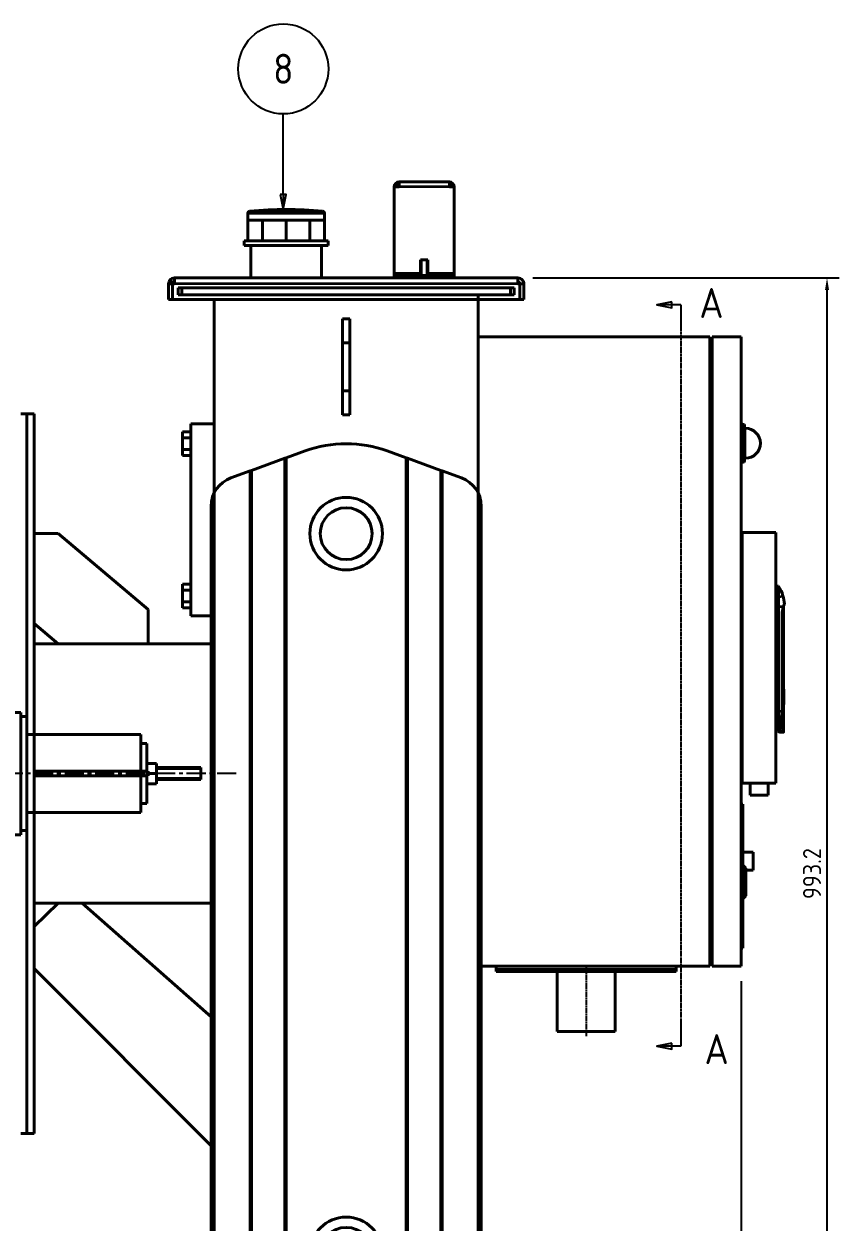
# Model space of a CAD drawing. Header units: millimetres. Extents: x 9486 to 14955, y -8999 to 1872.
# Drawn here: x 11456 to 12135, y -8356 to -7357 of the extents above; entities that cross this region are included whole.
import ezdxf

# ---------------------------------------------------------------- set-up
doc = ezdxf.new("R2010")
doc.units = ezdxf.units.MM
for name, pattern in [('CENTER', [50.8, 31.75, -6.35, 6.35, -6.35]), ('CHAIN', [0.3543, 0.2362, -0.0295, 0.0591, -0.0295]), ('DASHED', [0.2067, 0.1654, -0.0413]), ('DOUBLE_DASH_CHAIN', [1.2403, 0.6614, -0.0827, 0.1654, -0.0827, 0.1654, -0.0827])]:
    doc.linetypes.add(name, pattern=pattern)
for name, color, linetype, lineweight in [('가려진 것(ISO)', 2, 'DASHED', 18), ('가시적인 것(ISO)', 3, 'Continuous', 40), ('가시적인 좁은 것(ISO)', 3, 'Continuous', 35), ('기호(ISO)', 5, 'Continuous', 25), ('단면선(ISO)', 7, 'CHAIN', 25), ('중심선(ISO)', 1, 'Continuous', 25)]:
    doc.layers.add(name, color=color, linetype=linetype, lineweight=lineweight)
doc.styles.add('부품번호텍스트_PSTEK_POSCO', font='isocp.shx')
doc.styles.add('치수 텍스트_PSTEK_POSCO', font='isocp.shx')
doc.dimstyles.new('치수_PSTEK_POSCO', dxfattribs={"dimscale": 5, "dimtxt": 3, "dimasz": 2, "dimexe": 2, "dimexo": 2.5, "dimgap": 1, "dimtad": 1, "dimrnd": 1e-08, "dimdsep": 46, "dimtxsty": '치수 텍스트_PSTEK_POSCO', "dimcen": 0.09, "dimdle": 10, "dimclrd": 7, "dimclre": 7, "dimclrt": 2, "dimadec": 1, "dimazin": 2, "dimtfac": 1, "dimtmove": 0, "dimatfit": 3, "dimfxl": 0, "dimtolj": 1, "dimlwd": -1, "dimlwe": -1, "dimarcsym": 0})

# ---------------------------------------------------------------- blocks, each defined once
blk = doc.blocks.new('A$C76AD2E71')
at = {"layer": '가시적인 것(ISO)'}
for p, q in [((-78.81, 52.73), (-51.19, 62.79)), ((-51.19, 62.79), (-50, 63.22)), ((-51.19, 62.79), (-51.19, -662.79)), ((-34.2, 68.97), (-50, 63.22)), ((-50, 63.22), (-50, -663.22)), ((50, 63.22), (34.2, 68.97)), ((50, 63.22), (51.19, 62.79)), ((50, -663.22), (50, 63.22)), ((51.19, 62.79), (78.81, 52.73)), ((51.19, -662.79), (51.19, 62.79)), ((-80, 52.3), (-96.05, 46.46)), ((-80, 52.3), (-78.81, 52.73)), ((-80, -652.3), (-80, 52.3)), ((-78.81, -652.73), (-78.81, 52.73)), ((78.81, 52.73), (78.81, -652.73)), ((78.81, 52.73), (80, 52.3)), ((80, 52.3), (80, -652.3)), ((96.05, 46.46), (80, 52.3)), ((-112.5, 22.97), (-112.5, -622.97)), ((112.5, -622.97), (112.5, 22.97)), ((-96.05, -646.46), (-80, -652.3)), ((80, -652.3), (96.05, -646.46)), ((-78.81, -652.73), (-80, -652.3)), ((-51.19, -662.79), (-78.81, -652.73)), ((78.81, -652.73), (51.19, -662.79)), ((80, -652.3), (78.81, -652.73)), ((-50, -663.22), (-51.19, -662.79)), ((-50, -663.22), (-34.2, -668.97)), ((34.2, -668.97), (50, -663.22)), ((51.19, -662.79), (50, -663.22))]:
    blk.add_line(p, q, dxfattribs=at)
for centre, radius in [((0, 0), 30.25), ((0, 0), 21.59), ((0, -600), 30.25), ((0, -600), 21.59)]:
    blk.add_circle(centre, radius, dxfattribs=at)
for centre, radius, start, end in [((0, -25), 100, 70, 110), ((-87.5, 22.97), 25, 110, 180), ((87.5, 22.97), 25, 0, 70), ((-87.5, -622.97), 25, 180, 250), ((87.5, -622.97), 25, 290, 0), ((0, -575), 100, 250, 290)]:
    blk.add_arc(centre, radius, start, end, dxfattribs=at)
blk = doc.blocks.new('A$C43175C32')
blk.add_line((220.51, -454.5), (219, -454.5))
at = {"layer": '가시적인 것(ISO)'}
for p, q in [((0, 0), (193, 0)), ((0, 0), (0, -524.5)), ((193, 0), (193, -524.5)), ((195, 0), (219, 0)), ((195, -524.5), (195, 0)), ((219, -524.5), (219, 0)), ((193, -30), (195, -30)), ((221.69, -73.11), (218.98, -72.44)), ((221.69, -104.27), (221.69, -73.11)), ((221.98, -73.49), (221.69, -73.11)), ((221.98, -103.89), (221.98, -73.49)), ((221.98, -76.19), (222.58, -76.19)), ((221.69, -104.27), (218.98, -104.94)), ((221.98, -103.89), (221.69, -104.27)), ((221.98, -101.19), (222.58, -101.19)), ((220, -163), (248, -163)), ((220, -163), (220, -372)), ((248, -163), (248, -372)), ((219, -190), (220, -190)), ((250.27, -207.85), (248, -207.85)), ((250.27, -224.64), (250.27, -311.99)), ((254.47, -224.43), (254.47, -293.96)), ((253.22, -312), (253.22, -232)), ((254.71, -306.15), (254.71, -293.85)), ((254.47, -306.04), (254.47, -328.58)), ((249.77, -326.7), (248, -326.7)), ((250.27, -323.13), (250.27, -328.6)), ((251.27, -329.6), (254.15, -329.6)), ((219, -345), (220, -345)), ((220, -372), (248, -372)), ((226.5, -372), (226.5, -382)), ((241.5, -372), (241.5, -382)), ((219, -389.5), (220.5, -389.5)), ((220.5, -509.5), (220.5, -389.5)), ((226.5, -382), (241.5, -382)), ((219, -429.5), (229, -429.5)), ((229, -444.5), (229, -429.5)), ((219, -440.5), (220.5, -440.5)), ((219, -444.5), (229, -444.5)), ((220.5, -468.5), (220.5, -440.5)), ((223, -443), (220.5, -440.5)), ((223, -443), (223, -466)), ((220.5, -449.5), (220.51, -449.5)), ((220.5, -454.5), (220.51, -454.5)), ((220.51, -468.49), (220.51, -449.5)), ((220.51, -449.5), (220.51, -454.5)), ((219, -468.5), (220.5, -468.5)), ((223, -466), (220.5, -468.5)), ((193, -494.5), (195, -494.5)), ((220.5, -509.5), (219, -509.5)), ((0, -524.5), (193, -524.5)), ((15, -527.5), (15, -524.5)), ((15, -527.5), (165, -527.5)), ((15, -527.5), (15, -529.1)), ((15, -529.1), (18, -529.1)), ((18, -529.1), (18, -527.5)), ((162, -527.5), (18, -527.5)), ((18, -529.1), (162, -529.1)), ((162, -527.5), (162, -529.1)), ((162, -529.1), (165, -529.1)), ((165, -527.5), (165, -524.5)), ((165, -529.1), (165, -527.5)), ((219, -524.5), (195, -524.5))]:
    blk.add_line(p, q, dxfattribs=at)
for centre, radius, start, end in [((222.58, -88.69), 12.5, 270, 90), ((219.24, -226.52), 36.22, 17.17158, 31.03976), ((225.35, -224.64), 29.82, 4.33736, 17.17158), ((254.21, -293.85), 0.5, 0, 58.84147), ((254.21, -306.15), 0.5, 301.15847, 0), ((230.31, -311.88), 22.92, 330.43033, 359.7085), ((251.27, -328.6), 1, 180, 270)]:
    blk.add_arc(centre, radius, start, end, dxfattribs=at)
for points, knots in [([(250.27, -216.94), (250.27, -215.85), (250.27, -214.81), (250.27, -212.87), (250.27, -211.97), (250.27, -210.77), (250.27, -210.4), (250.27, -209.54), (250.27, -209.09), (250.27, -208.53), (250.27, -208.37), (250.27, -208.08), (250.27, -207.95), (250.27, -207.85)], [-1.437388, -1.437388, -1.437388, -1.437388, -1.077998, -1.077998, -0.718291, -0.718291, -0.538642, -0.538642, -0.269198, -0.269198, -0.134518, -0.134518, -0.000001, -0.000001, -0.000001, -0.000001]), ([(250.27, -224.64), (250.27, -223.31), (250.27, -221.99), (250.27, -220.05), (250.27, -219.41), (250.27, -218.15), (250.27, -217.54), (250.27, -216.94)], [-0.7941828, -0.7941828, -0.7941828, -0.7941828, -0.3970605, -0.3970605, -0.1985164, -0.1985164, -0.000001, -0.000001, -0.000001, -0.000001]), ([(254.37, -224.72), (254.14, -225.47), (253.9, -226.37), (253.51, -228.3), (253.35, -229.35), (253.24, -230.94), (253.22, -231.47), (253.22, -232)], [0, 0, 0, 0, 0.3390208, 0.3390208, 0.6669325, 0.6669325, 0.8249051, 0.8249051, 0.8249051, 0.8249051]), ([(255.07, -222.49), (254.98, -222.8), (254.83, -223.27), (254.56, -224.13), (254.47, -224.41), (254.37, -224.72)], [0, 0, 0, 0, 0.3156979, 0.3156979, 0.4551179, 0.4551179, 0.4551179, 0.4551179]), ([(254.47, -306.04), (254.39, -305.7), (254.29, -305.26), (254.08, -304.18), (253.96, -303.42), (253.78, -301.76), (253.74, -300.85), (253.74, -300), (253.74, -299.15), (253.78, -298.24), (253.96, -296.58), (254.08, -295.82), (254.29, -294.74), (254.39, -294.3), (254.47, -293.96)], [-0.721518, -0.721518, -0.721518, -0.721518, -0.511214, -0.511214, -0.255607, -0.255607, 0, 0, 0, 0.255607, 0.255607, 0.511214, 0.511214, 0.721518, 0.721518, 0.721518, 0.721518]), ([(250.27, -323.08), (250.27, -322.38), (250.27, -321.6), (250.27, -319.91), (250.27, -319.01), (250.27, -317.1), (250.27, -316.11), (250.27, -314.58), (250.27, -314.07), (250.27, -313.03), (250.27, -312.51), (250.27, -311.99)], [-1.252209, -1.252209, -1.252209, -1.252209, -0.938968, -0.938968, -0.625761, -0.625761, -0.312629, -0.312629, -0.156249, -0.156249, -0.000001, -0.000001, -0.000001, -0.000001]), ([(249.77, -323.45), (249.82, -323.44), (249.87, -323.43), (249.96, -323.41), (249.98, -323.4), (250.05, -323.37), (250.08, -323.34), (250.16, -323.29), (250.2, -323.25), (250.26, -323.16), (250.27, -323.12), (250.27, -323.08)], [-0.0707812, -0.0707812, -0.0707812, -0.0707812, -0.05546196, -0.05546196, -0.04764298, -0.04764298, -0.03547689, -0.03547689, -0.01721739, -0.01721739, -0.00000104, -0.00000104, -0.00000104, -0.00000104]), ([(249.77, -326.7), (249.83, -326.7), (249.9, -326.69), (249.96, -326.67), (250.02, -326.64), (250.08, -326.6), (250.12, -326.56), (250.17, -326.51), (250.21, -326.45), (250.23, -326.39), (250.26, -326.33), (250.27, -326.27), (250.27, -326.2)], [0, 0, 0, 0, 0.25, 0.25, 0.25, 0.5, 0.5, 0.5, 0.75, 0.75, 0.75, 1, 1, 1, 1]), ([(250.27, -323.13), (250.27, -323.18), (250.27, -323.23), (250.27, -323.28), (250.27, -323.41), (250.27, -323.53), (250.27, -323.65), (250.27, -323.71), (250.27, -323.77), (250.27, -323.82), (250.27, -323.95), (250.27, -324.09), (250.27, -324.22), (250.27, -324.27), (250.27, -324.31), (250.27, -324.36), (250.27, -324.5), (250.27, -324.63), (250.27, -324.77), (250.27, -324.8), (250.27, -324.84), (250.27, -324.88), (250.27, -325.01), (250.27, -325.14), (250.27, -325.26), (250.27, -325.29), (250.27, -325.31), (250.27, -325.34), (250.27, -325.46), (250.27, -325.57), (250.27, -325.67), (250.27, -325.69), (250.27, -325.7), (250.27, -325.72), (250.27, -325.81), (250.27, -325.9), (250.27, -325.97), (250.27, -325.98), (250.27, -325.98), (250.27, -325.99), (250.27, -326.07), (250.27, -326.14), (250.27, -326.19), (250.27, -326.2), (250.27, -326.2), (250.27, -326.2)], [0.0890032, 0.0890032, 0.0890032, 0.0890032, 0.125, 0.125, 0.125, 0.2112975, 0.2112975, 0.2112975, 0.25, 0.25, 0.25, 0.3417092, 0.3417092, 0.3417092, 0.375, 0.375, 0.375, 0.4721807, 0.4721807, 0.4721807, 0.5, 0.5, 0.5, 0.6026523, 0.6026523, 0.6026523, 0.625, 0.625, 0.625, 0.7329148, 0.7329148, 0.7329148, 0.75, 0.75, 0.75, 0.8630816, 0.8630816, 0.8630816, 0.875, 0.875, 0.875, 0.9931297, 0.9931297, 0.9931297, 1, 1, 1, 1]), ([(254.47, -329.48), (254.45, -329.49), (254.44, -329.5), (254.39, -329.54), (254.34, -329.56), (254.25, -329.59), (254.2, -329.6), (254.15, -329.6)], [0, 0, 0, 0, 0.00483602, 0.00483602, 0.01948513, 0.01948513, 0.03461618, 0.03461618, 0.03461618, 0.03461618]), ([(254.47, -329.48), (254.47, -329.48), (254.47, -329.48), (254.47, -329.48), (254.47, -329.47), (254.47, -329.45), (254.47, -329.43), (254.47, -329.41), (254.47, -329.38), (254.47, -329.35), (254.47, -329.32), (254.47, -329.28), (254.47, -329.25), (254.47, -329.2), (254.47, -329.16), (254.47, -329.12), (254.47, -329.07), (254.47, -329.03), (254.47, -328.99), (254.47, -328.94), (254.47, -328.9), (254.47, -328.86), (254.47, -328.82), (254.47, -328.78), (254.47, -328.75), (254.47, -328.71), (254.47, -328.67), (254.47, -328.63), (254.47, -328.6), (254.47, -328.58)], [0.5017583, 0.5017583, 0.5017583, 0.5017583, 0.5185185, 0.537037, 0.5555556, 0.5740741, 0.5925926, 0.6111111, 0.6296296, 0.6481481, 0.6666667, 0.6851852, 0.7037037, 0.7222222, 0.7407407, 0.7592593, 0.7777778, 0.7962963, 0.8148148, 0.8333333, 0.8518519, 0.8703704, 0.8888889, 0.9074074, 0.9259259, 0.9444444, 0.962963, 0.9814815, 1, 1, 1, 1])]:
    blk.add_open_spline(points, degree=3, knots=knots, dxfattribs=at)
for points in [[(255.08, -222.38), (255.09, -222.41), (255.08, -222.45), (255.07, -222.49)], [(254.15, -329.6), (254.15, -329.6), (254.15, -329.6), (254.15, -329.6)]]:
    blk.add_open_spline(points, degree=3, dxfattribs=at)
at = {"layer": '가시적인 좁은 것(ISO)'}
for p, q in [((222.58, -101.19), (222.58, -76.19)), ((250.27, -216.94), (248, -216.94)), ((250.27, -216.94), (253.84, -215.83)), ((250.27, -224.64), (248, -224.64)), ((250.27, -224.64), (254.38, -224.64)), ((253.2, -312), (253.2, -232)), ((253.22, -232), (253.2, -232)), ((254.21, -304.84), (254.21, -295.16)), ((250.27, -311.99), (248, -311.99)), ((252.56, -317.33), (252.56, -320.35)), ((253.03, -314.83), (253.03, -320.35)), ((253.22, -312), (253.2, -312)), ((251.27, -321.14), (251.27, -329.6)), ((252.56, -320.35), (251.6, -320.35)), ((252.56, -320.35), (253.03, -320.35))]:
    blk.add_line(p, q, dxfattribs=at)
blk.add_arc((230.31, -311.88), 22.89, 330.70722, 359.70818, dxfattribs=at)
for centre, major_axis, ratio, start_param, end_param in [((254.09, -224.64), (0.287, -0.089), 0.71712, 6.283185, 6.690124), ((230.26, -311.93), (-25.09, 0.07), 0.000199, 2.493928, 2.724174)]:
    blk.add_ellipse(centre, major_axis=major_axis, ratio=ratio, start_param=start_param, end_param=end_param, dxfattribs=at)
for points, knots in [([(253.2, -232), (253.2, -231.71), (253.2, -231.43), (253.21, -231.15), (253.22, -230.87), (253.24, -230.6), (253.26, -230.32), (253.28, -230.05), (253.3, -229.78), (253.33, -229.52), (253.36, -229.26), (253.39, -229.02), (253.43, -228.77), (253.46, -228.52), (253.5, -228.27), (253.55, -228.01), (253.59, -227.75), (253.65, -227.48), (253.7, -227.21), (253.76, -226.93), (253.82, -226.65), (253.89, -226.37), (253.96, -226.08), (254.04, -225.79), (254.12, -225.5), (254.2, -225.21), (254.29, -224.92), (254.38, -224.64)], [0, 0, 0, 0, 0.111111, 0.111111, 0.111111, 0.222222, 0.222222, 0.222222, 0.333333, 0.333333, 0.333333, 0.444444, 0.444444, 0.444444, 0.555556, 0.555556, 0.555556, 0.666667, 0.666667, 0.666667, 0.777778, 0.777778, 0.777778, 0.888889, 0.888889, 0.888889, 1, 1, 1, 1]), ([(254.38, -224.64), (254.48, -224.29), (254.58, -223.98), (254.67, -223.7), (254.68, -223.65), (254.7, -223.6), (254.71, -223.56), (254.78, -223.33), (254.84, -223.13), (254.9, -222.95), (254.93, -222.88), (254.95, -222.81), (254.97, -222.74), (255.01, -222.61), (255.05, -222.49), (255.08, -222.38)], [0, 0, 0, 0, 0.3333333, 0.3333333, 0.3333333, 0.3890388, 0.3890388, 0.3890388, 0.6666667, 0.6666667, 0.6666667, 0.7764006, 0.7764006, 0.7764006, 0.999997, 0.999997, 0.999997, 0.999997]), ([(249.77, -323.45), (249.77, -323.73), (249.77, -324.37), (249.77, -325.28), (249.77, -326.14), (249.77, -326.54), (249.77, -326.7)], [0, 0, 0, 0, 0.176055, 0.416339, 0.683433, 1, 1, 1, 1]), ([(252.56, -320.35), (252.56, -320.9), (252.58, -321.46), (252.62, -322.01), (252.62, -322.02), (252.62, -322.03), (252.62, -322.04), (252.65, -322.58), (252.7, -323.12), (252.77, -323.64), (252.77, -323.66), (252.77, -323.68), (252.78, -323.69), (252.84, -324.21), (252.92, -324.71), (253.01, -325.19), (253.01, -325.21), (253.01, -325.23), (253.02, -325.25), (253.1, -325.72), (253.2, -326.15), (253.29, -326.56), (253.29, -326.58), (253.3, -326.61), (253.31, -326.63), (253.4, -327.02), (253.49, -327.38), (253.58, -327.7), (253.58, -327.73), (253.59, -327.75), (253.6, -327.78), (253.68, -328.09), (253.76, -328.36), (253.83, -328.6), (253.84, -328.62), (253.84, -328.64), (253.85, -328.67), (253.92, -328.89), (253.98, -329.08), (254.02, -329.22), (254.03, -329.24), (254.03, -329.25), (254.04, -329.27), (254.08, -329.4), (254.11, -329.5), (254.13, -329.55), (254.13, -329.56), (254.13, -329.56), (254.14, -329.57), (254.14, -329.59), (254.15, -329.6), (254.15, -329.6)], [0, 0, 0, 0, 0.0588235, 0.0588235, 0.0588235, 0.0597082, 0.0597082, 0.0597082, 0.1176471, 0.1176471, 0.1176471, 0.1194131, 0.1194131, 0.1194131, 0.1764706, 0.1764706, 0.1764706, 0.1791178, 0.1791178, 0.1791178, 0.2352941, 0.2352941, 0.2352941, 0.2388317, 0.2388317, 0.2388317, 0.2941176, 0.2941176, 0.2941176, 0.2985477, 0.2985477, 0.2985477, 0.3529412, 0.3529412, 0.3529412, 0.3582503, 0.3582503, 0.3582503, 0.4117647, 0.4117647, 0.4117647, 0.4179581, 0.4179581, 0.4179581, 0.4705882, 0.4705882, 0.4705882, 0.4776709, 0.4776709, 0.4776709, 0.5035839, 0.5035839, 0.5035839, 0.5035839]), ([(253.03, -320.35), (253.03, -320.85), (253.05, -321.35), (253.08, -321.85), (253.11, -322.35), (253.16, -322.85), (253.22, -323.33), (253.29, -323.81), (253.36, -324.29), (253.45, -324.73), (253.53, -325.18), (253.62, -325.61), (253.72, -326), (253.81, -326.39), (253.91, -326.75), (254, -327.08), (254.09, -327.4), (254.18, -327.69), (254.26, -327.95), (254.34, -328.2), (254.41, -328.41), (254.47, -328.58)], [0, 0, 0, 0, 0.142857, 0.142857, 0.142857, 0.285714, 0.285714, 0.285714, 0.428571, 0.428571, 0.428571, 0.571429, 0.571429, 0.571429, 0.714286, 0.714286, 0.714286, 0.857143, 0.857143, 0.857143, 1, 1, 1, 1])]:
    blk.add_open_spline(points, degree=3, knots=knots, dxfattribs=at)
blk = doc.blocks.new('A$C1FEC4422')
at = {"layer": '가시적인 것(ISO)'}
for p, q in [((-182.46, 75), (-175.46, 75)), ((-175.46, 70), (-182.46, 70)), ((-175.46, 75), (-175.46, 70)), ((-190.46, 46.14), (-190.46, 67)), ((-185.46, 67), (-185.46, 46.14)), ((-185.46, 30), (-181, 51)), ((-181, 51), (-181, -51)), ((-161, 51), (-181, 51)), ((-161, 51), (-161, -51)), ((-351, 22.82), (-331.43, 49.76)), ((-331.43, 49.76), (-331.43, -49.76)), ((-326, 48), (-326, -48)), ((-295.79, 30), (-281.43, 49.76)), ((-281.43, 49.76), (-281.43, -49.76)), ((-276, 48), (-276, -48)), ((-245.79, 30), (-231.43, 49.76)), ((-231.43, 49.76), (-231.43, -49.76)), ((-226, 48), (-226, -48)), ((-185.46, 49.49), (-190.46, 49.49)), ((-190.46, 46.14), (-190.46, -46.14)), ((-185.46, 46.14), (-185.46, -46.14)), ((-182.46, 43.14), (-175.46, 43.14)), ((-182.46, 43.14), (-182.46, 38.14)), ((-175.46, 43.14), (-175.46, 38.14)), ((-156, 47.5), (-161, 47.5)), ((-156, -47.5), (-156, 47.5)), ((-295.79, 30), (-326, 30)), ((-295.79, 30), (-295.79, -30)), ((-245.79, 30), (-276, 30)), ((-245.79, 30), (-245.79, -30)), ((-185.46, 30), (-226, 30)), ((-185.46, 37.49), (-190.46, 37.49)), ((-190.46, 36), (-185.46, 36)), ((-175.46, 38.14), (-182.46, 38.14)), ((-182.46, 38.14), (-182.46, -38.14)), ((-175.46, 38.14), (-175.46, -38.14)), ((-61, 32.5), (-156, 32.5)), ((-61, 32.5), (-61, -32.5)), ((-396, 22.5), (-481, 22.5)), ((-481, 22.5), (-481, -22.5)), ((-371, 15), (-396, 22.5)), ((-371, 22.5), (-366, 27.5)), ((-371, 22.5), (-371, -22.5)), ((-366, 27.5), (-366, -27.5)), ((-356, 27.5), (-366, 27.5)), ((-356, 27.5), (-356, -27.5)), ((-351, 22.82), (-356, 22.82)), ((-351, 22.82), (-351, -22.82)), ((-56, 25), (-61, 25)), ((-56, 25), (-56, -25)), ((-150, 2), (-130, 2)), ((-150, 0), (-150, 2)), ((-150, -2), (-150, 0)), ((-130, 2), (-55, 2)), ((-130, 2), (-130, -2)), ((-56, 8.5), (-48, 8.5)), ((-55, 2), (-55, -2)), ((-55, 0), (-48, 0)), ((-48, 8.5), (-48, 0)), ((-11, 5), (-48, 5)), ((-11, 4.1), (-48, 4.1)), ((-48, 0), (-48, -8.5)), ((-11, 5), (-11, -5)), ((-130, -2), (-150, -2)), ((-55, -2), (-130, -2)), ((-56, -8.5), (-48, -8.5)), ((-48, -4.1), (-11, -4.1)), ((-11, -5), (-48, -5)), ((-396, -22.5), (-371, -15)), ((-481, -22.5), (-396, -22.5)), ((-371, -22.5), (-366, -27.5)), ((-356, -27.5), (-366, -27.5)), ((-351, -22.82), (-356, -22.82)), ((-351, -22.82), (-331.43, -49.76)), ((-56, -25), (-61, -25)), ((-295.79, -30), (-326, -30)), ((-295.79, -30), (-281.43, -49.76)), ((-245.79, -30), (-276, -30)), ((-245.79, -30), (-231.43, -49.76)), ((-185.46, -30), (-226, -30)), ((-190.46, -36), (-185.46, -36)), ((-185.46, -37.49), (-190.46, -37.49)), ((-185.46, -30), (-181, -51)), ((-182.46, -38.14), (-175.46, -38.14)), ((-182.46, -38.14), (-182.46, -43.14)), ((-175.46, -38.14), (-175.46, -43.14)), ((-61, -32.5), (-156, -32.5)), ((-190.46, -67), (-190.46, -46.14)), ((-185.46, -49.49), (-190.46, -49.49)), ((-185.46, -46.14), (-185.46, -67)), ((-175.46, -43.14), (-182.46, -43.14)), ((-156, -47.5), (-161, -47.5)), ((-161, -51), (-181, -51)), ((-182.46, -70), (-175.46, -70)), ((-175.46, -75), (-182.46, -75)), ((-175.46, -70), (-175.46, -75))]:
    blk.add_line(p, q, dxfattribs=at)
for centre in [(-461, 0), (-416, 0)]:
    blk.add_circle(centre, 7, dxfattribs=at)
for centre, radius, start, end in [((-182.46, 67), 8, 90, 180), ((-182.46, 67), 3, 90, 180), ((-329, 48), 3, 0, 144), ((-279, 48), 3, 0, 144), ((-229, 48), 3, 0, 144), ((-182.46, 46.14), 8, 180, 270), ((-182.46, 46.14), 3, 180, 270), ((-182.46, -46.14), 8, 90, 180), ((-329, -48), 3, 216, 0), ((-279, -48), 3, 216, 0), ((-229, -48), 3, 216, 0), ((-182.46, -46.14), 3, 90, 180), ((-182.46, -67), 8, 180, 270), ((-182.46, -67), 3, 180, 270)]:
    blk.add_arc(centre, radius, start, end, dxfattribs=at)
blk = doc.blocks.new('A$C3CC857F4')
at = {"layer": '가시적인 것(ISO)'}
for p, q in [((44, 76), (44, 80)), ((44, 80), (86, 80)), ((86, 80), (86, 76)), ((44, 76), (40, 76)), ((40, 4), (40, 76)), ((90, 76), (86, 76)), ((90, 76), (90, 4)), ((-82, 48), (-82, 53.66)), ((-18, 48), (-18, 53.66)), ((-82, 48), (-75.89, 48)), ((-82, 31), (-82, 48)), ((-75.89, 48), (-69.78, 48)), ((-69.78, 48), (-59.89, 48)), ((-69.78, 31), (-69.78, 48)), ((-59.89, 48), (-50, 48)), ((-50, 48), (-40.11, 48)), ((-50, 31), (-50, 48)), ((-40.11, 48), (-30.22, 48)), ((-30.22, 48), (-24.11, 48)), ((-30.22, 31), (-30.22, 48)), ((-24.11, 48), (-18, 48)), ((-18, 31), (-18, 48)), ((-15, 31), (-85, 31)), ((-85, 27), (-85, 31)), ((-15, 27), (-15, 31)), ((-85, 27), (-15, 27)), ((-79.5, 0), (-79.5, 27)), ((-20.5, 0), (-20.5, 27)), ((68, 15), (62, 15)), ((62, 2), (62, 15)), ((68, 2), (68, 15)), ((-143, 0), (143, 0)), ((40, 2), (40, 4)), ((43, 2), (40, 2)), ((40, 2), (40, 0)), ((43, 0), (43, 2)), ((43, 2), (87, 2)), ((90, 2), (87, 2)), ((87, 2), (87, 0)), ((90, 2), (90, 4)), ((90, 0), (90, 2)), ((-144.8, -5), (-148, -5)), ((-148, -5), (-148, -18)), ((-144.8, -18), (-144.8, -5)), ((-143, -5), (-144.73, -5)), ((-144.73, -5), (-144.73, -18)), ((144.73, -5), (143, -5)), ((144.73, -5), (144.73, -18)), ((144.8, -18), (144.8, -5)), ((144.8, -5), (148, -5)), ((148, -5), (148, -18)), ((-148, -18), (-144.8, -18)), ((144.73, -18), (-144.73, -18)), ((148, -18), (144.8, -18))]:
    blk.add_line(p, q, dxfattribs=at)
for centre, radius, start, end in [((44, 76), 4, 90, 180), ((86, 76), 4, 0, 90), ((44, 76), 2, 90, 180), ((86, 76), 2, 0, 90), ((-80, 53.66), 2, 95.13004, 180), ((-50, -280.51), 337.51, 84.86996, 95.13004), ((-20, 53.66), 2, 0, 84.86996)]:
    blk.add_arc(centre, radius, start, end, dxfattribs=at)
for points, knots in [([(-143, 0), (-144.51, 0), (-145.99, -0.72), (-146.93, -1.9), (-147.24, -2.3), (-147.49, -2.73), (-147.66, -3.2)], [0, 0, 0, 0, 0.5750446, 0.5750446, 0.5750446, 0.7655534, 0.7655534, 0.7655534, 0.7655534]), ([(-143, 0), (-143, -0.29), (-143, -0.72), (-143, -1.9), (-143, -2.3), (-143, -2.73), (-143, -3.2)], [0, 0, 0, 0, 0.5750446, 0.5750446, 0.5750446, 0.7655534, 0.7655534, 0.7655534, 0.7655534]), ([(143, 0), (143, -0.29), (143, -0.72), (143, -1.9), (143, -2.3), (143, -2.73), (143, -3.2)], [0, 0, 0, 0, 0.5750446, 0.5750446, 0.5750446, 0.7655534, 0.7655534, 0.7655534, 0.7655534]), ([(143, 0), (144.51, 0), (145.99, -0.72), (146.93, -1.9), (147.62, -2.78), (148, -3.89), (148, -5)], [0, 0, 0, 0, 0.575045, 0.575045, 0.575045, 1, 1, 1, 1]), ([(-144.8, -5), (-144.8, -4.3), (-144.35, -3.62), (-143.71, -3.35), (-143.49, -3.25), (-143.24, -3.2), (-143, -3.2)], [-1, -1, -1, -1, -0.257621, -0.257621, -0.257621, 0, 0, 0, 0]), ([(144.8, -5), (144.8, -4.3), (144.35, -3.62), (143.71, -3.35), (143.49, -3.25), (143.24, -3.2), (143, -3.2)], [-1, -1, -1, -1, -0.257621, -0.257621, -0.257621, 0, 0, 0, 0])]:
    blk.add_open_spline(points, degree=3, knots=knots, dxfattribs=at)
for points in [[(-147.66, -3.2), (-147.89, -3.77), (-148, -4.39), (-148, -5)], [(-143, -3.2), (-143, -3.77), (-143, -4.39), (-143, -5)], [(143, -3.2), (143, -3.77), (143, -4.39), (143, -5)]]:
    blk.add_open_spline(points, degree=3, dxfattribs=at)
at = {"layer": '가시적인 좁은 것(ISO)'}
for p, q in [((86, 76), (44, 76)), ((-18, 53.66), (-82, 53.66)), ((-80.18, 55.65), (-19.82, 55.65)), ((62.6, 15), (62.6, 2)), ((62.6, 15), (62.6, 2)), ((67.4, 2), (67.4, 15)), ((67.4, 2), (67.4, 15)), ((40, 4), (62, 4)), ((68, 4), (90, 4)), ((-143, -3.2), (-147.66, -3.2)), ((143, -5), (-143, -5))]:
    blk.add_line(p, q, dxfattribs=at)
blk = doc.blocks.new('*D49')
at = {"color": 7}
for p, q in [((11153.82, -8034.46), (11153.82, -8758.07)), ((11724.82, -8394.89), (11724.82, -8758.07)), ((11163.82, -8748.07), (11714.82, -8748.07))]:
    blk.add_line(p, q, dxfattribs=at)
for points in [[(11163.82, -8746.41), (11163.82, -8749.74), (11153.82, -8748.07)], [(11714.82, -8746.41), (11714.82, -8749.74), (11724.82, -8748.07)]]:
    blk.add_solid(points, dxfattribs=at)
at = {"layer": 'Defpoints', "color": 0}
for p in [(11153.82, -8021.96), (11724.82, -8382.39), (11724.82, -8748.07)]:
    blk.add_point(p, dxfattribs=at)
at = {"color": 2, "insert": (11439.32, -8735.57), "char_height": 15, "attachment_point": 5, "style": '치수 텍스트_PSTEK_POSCO'}
blk.add_mtext('\\A1;571', dxfattribs=at)
blk = doc.blocks.new('2dTransSection2')
at = {"layer": '단면선(ISO)', "linetype": 'Continuous'}
for p, q in [((401.03, 298.21), (398.53, 297.71)), ((401.03, 297.71), (398.53, 297.71)), ((398.53, 297.71), (401.03, 297.21)), ((401.03, 297.21), (401.03, 298.21)), ((402.53, 297.71), (401.03, 297.71)), ((402.53, 297.71), (402.53, 293.91)), ((402.53, 177.9), (402.53, 174.1)), ((401.03, 174.6), (398.53, 174.1)), ((401.03, 174.1), (398.53, 174.1)), ((398.53, 174.1), (401.03, 173.6)), ((401.03, 173.6), (401.03, 174.6)), ((402.53, 174.1), (401.03, 174.1))]:
    blk.add_line(p, q, dxfattribs=at)
at = {"layer": '단면선(ISO)', "linetype": 'DOUBLE_DASH_CHAIN'}
blk.add_line((402.53, 297.71), (402.53, 174.1), dxfattribs=at)
at = {"layer": '단면선(ISO)', "linetype": 'Continuous', "flags": 128}
for points in [[(401.03, 298.21), (398.53, 297.71), (401.03, 297.21), (401.03, 298.21)], [(401.03, 174.6), (398.53, 174.1), (401.03, 173.6), (401.03, 174.6)]]:
    blk.add_lwpolyline(points, dxfattribs=at)
at = {"layer": '단면선(ISO)'}
for points in [[(401.03, 298.21), (398.53, 297.71), (401.03, 297.21), (401.03, 298.21)], [(401.03, 174.6), (398.53, 174.1), (401.03, 173.6), (401.03, 174.6)]]:
    blk.add_solid(points, dxfattribs=at)
at = {"layer": '단면선(ISO)', "char_height": 5, "attachment_point": 7, "style": '부품번호텍스트_PSTEK_POSCO'}
for insert in [(405.59, 295.49), (406.46, 171.08)]:
    blk.add_mtext('A', dxfattribs=dict(at, insert=insert))
blk = doc.blocks.new('*D56')
at = {"color": 7}
for p, q in [((12053.82, -8155.39), (12053.82, -8815.69)), ((10819.82, -8239.89), (10819.82, -8815.69)), ((10829.82, -8805.69), (12043.82, -8805.69))]:
    blk.add_line(p, q, dxfattribs=at)
for points in [[(10829.82, -8804.02), (10829.82, -8807.36), (10819.82, -8805.69)], [(12043.82, -8804.02), (12043.82, -8807.36), (12053.82, -8805.69)]]:
    blk.add_solid(points, dxfattribs=at)
at = {"layer": 'Defpoints', "color": 0}
for p in [(12053.82, -8142.89), (10819.82, -8227.39), (12053.82, -8805.69)]:
    blk.add_point(p, dxfattribs=at)
at = {"color": 2, "insert": (11436.82, -8793.19), "char_height": 15, "attachment_point": 5, "style": '치수 텍스트_PSTEK_POSCO'}
blk.add_mtext('\\A1;1234', dxfattribs=at)
blk = doc.blocks.new('*D57')
at = {"color": 7}
for p, q in [((11880.32, -7569.19), (12135.47, -7569.19)), ((12125.47, -8552.39), (12125.47, -7579.19)), ((12033.32, -8562.39), (12135.47, -8562.39))]:
    blk.add_line(p, q, dxfattribs=at)
for points in [[(12123.8, -7579.19), (12127.14, -7579.19), (12125.47, -7569.19)], [(12123.8, -8552.39), (12127.14, -8552.39), (12125.47, -8562.39)]]:
    blk.add_solid(points, dxfattribs=at)
at = {"layer": 'Defpoints', "color": 0}
for p in [(11867.82, -7569.19), (12125.47, -7569.19), (12020.82, -8562.39)]:
    blk.add_point(p, dxfattribs=at)
at = {"color": 2, "insert": (12112.96, -8065.79), "char_height": 15, "attachment_point": 5, "rotation": 90, "style": '치수 텍스트_PSTEK_POSCO'}
blk.add_mtext('\\A1;993.2', dxfattribs=at)

msp = doc.modelspace()

# ---------------------------------------------------------------- linework, layer by layer
at = {"color": 1, "linetype": 'CENTER', "ltscale": 0.5}
msp.add_line((11633.138, -7982.389), (10874.687, -7982.389), dxfattribs=at)
at = {"layer": '가시적인 것(ISO)'}
for p, q in [((11584.818, -7577.389), (11864.818, -7577.389)), ((11584.818, -7577.389), (11584.818, -7583.389)), ((11587.818, -7583.389), (11587.818, -7577.389)), ((11861.818, -7577.389), (11587.818, -7577.389)), ((11861.818, -7577.389), (11861.818, -7583.389)), ((11864.818, -7583.389), (11864.818, -7577.389)), ((11584.818, -7583.389), (11587.818, -7583.389)), ((11587.818, -7583.389), (11861.818, -7583.389)), ((11614.818, -7587.189), (11614.818, -8467.889)), ((11834.818, -8467.889), (11834.818, -7583.389)), ((11861.818, -7583.389), (11864.818, -7583.389)), ((11721.818, -7603.389), (11727.818, -7603.389)), ((11721.818, -7683.389), (11721.818, -7603.389)), ((11727.818, -7683.389), (11727.818, -7603.389)), ((11721.818, -7623.389), (11727.818, -7623.389)), ((11721.818, -7663.389), (11727.818, -7663.389)), ((11453.818, -7682.389), (11458.818, -7682.389)), ((11458.818, -7682.389), (11458.818, -8282.389)), ((11464.818, -7682.389), (11458.818, -7682.389)), ((11458.818, -8282.389), (11458.818, -7682.389)), ((11464.818, -7682.389), (11464.818, -7682.399)), ((11464.818, -7980.389), (11464.818, -7682.399)), ((11721.818, -7683.389), (11727.818, -7683.389)), ((11595.318, -7697.574), (11588.318, -7697.574)), ((11588.318, -7702.481), (11588.318, -7697.574)), ((11595.318, -7697.889), (11595.318, -7690.889)), ((11614.818, -7690.889), (11595.318, -7690.889)), ((11595.318, -7843.889), (11595.318, -7697.889)), ((11595.318, -7702.481), (11588.318, -7702.481)), ((11588.318, -7712.296), (11588.318, -7702.481)), ((11595.318, -7712.296), (11588.318, -7712.296)), ((11588.318, -7717.204), (11588.318, -7712.296)), ((11595.318, -7717.204), (11588.318, -7717.204)), ((11484.818, -7782.389), (11464.818, -7782.389)), ((11559.818, -7845.576), (11484.818, -7782.389)), ((11595.318, -7824.574), (11588.318, -7824.574)), ((11588.318, -7829.481), (11588.318, -7824.574)), ((11595.318, -7829.481), (11588.318, -7829.481)), ((11588.318, -7839.296), (11588.318, -7829.481)), ((11595.318, -7839.296), (11588.318, -7839.296)), ((11588.318, -7844.204), (11588.318, -7839.296)), ((11559.818, -7874.239), (11559.818, -7845.576)), ((11595.318, -7844.204), (11588.318, -7844.204)), ((11595.318, -7850.889), (11595.318, -7843.889)), ((11464.818, -7857.389), (11484.818, -7874.239)), ((11595.318, -7850.889), (11614.818, -7850.889)), ((11484.818, -7874.239), (11464.818, -7874.239)), ((11484.818, -7874.239), (11559.818, -7874.239)), ((11614.818, -7874.239), (11559.818, -7874.239)), ((11464.818, -8282.389), (11464.818, -7984.389)), ((11484.818, -8090.539), (11464.818, -8109.942)), ((11484.818, -8090.539), (11464.818, -8090.539)), ((11504.818, -8090.539), (11484.818, -8090.539)), ((11614.818, -8187.461), (11504.818, -8090.539)), ((11614.818, -8090.539), (11504.818, -8090.539)), ((11614.818, -8295.291), (11464.818, -8144.942)), ((11900.568, -8147.489), (11900.568, -8197.489)), ((11949.068, -8147.489), (11949.068, -8197.489)), ((11900.568, -8197.489), (11949.068, -8197.489)), ((11453.818, -8282.389), (11458.818, -8282.389)), ((11464.818, -8282.389), (11458.818, -8282.389))]:
    msp.add_line(p, q, dxfattribs=at)
at = {"layer": '기호(ISO)', "color": 7}
for p, q in [((11672.429, -7499.697), (11672.429, -7432.491)), ((11669.929, -7499.697), (11672.429, -7512.197)), ((11674.929, -7499.697), (11669.929, -7499.697)), ((11672.429, -7499.697), (11672.429, -7512.197)), ((11672.429, -7512.197), (11674.929, -7499.697))]:
    msp.add_line(p, q, dxfattribs=at)
at = {"layer": '기호(ISO)', "color": 7, "flags": 128}
msp.add_lwpolyline([(11669.929, -7499.697), (11672.429, -7512.197), (11674.929, -7499.697), (11669.929, -7499.697)], dxfattribs=at)
at = {"layer": '기호(ISO)'}
msp.add_circle((11672.429, -7394.991), 37.5, dxfattribs=at)
at = {"layer": '기호(ISO)', "color": 7}
msp.add_solid([(11669.929, -7499.697), (11672.429, -7512.197), (11674.929, -7499.697), (11669.929, -7499.697)], dxfattribs=at)
at = {"layer": '중심선(ISO)', "linetype": 'CHAIN', "ltscale": 19.051651}
msp.add_line((11924.818, -8143.739), (11924.818, -8201.239), dxfattribs=at)

# ---------------------------------------------------------------- block references
for name, p in [('A$C3CC857F4', (11724.818, -7569.189)), ('A$C43175C32', (11834.818, -7618.389)), ('A$C76AD2E71', (11724.818, -7782.389))]:
    msp.add_blockref(name, p)
at = {"layer": '가려진 것(ISO)', "ltscale": 6.774525}
msp.add_blockref('A$C1FEC4422', (11614.818, -7982.389), dxfattribs=at)
at = {"layer": '단면선(ISO)', "xscale": 5, "yscale": 5, "zscale": 5}
msp.add_blockref('2dTransSection2', (9991.087, -9080.081), dxfattribs=at)

# ---------------------------------------------------------------- texts
at = {"layer": '기호(ISO)', "color": 7, "insert": (11672.429, -7394.872), "char_height": 25, "width": 11.03553, "attachment_point": 5, "style": '부품번호텍스트_PSTEK_POSCO'}
msp.add_mtext('8', dxfattribs=at)

# ---------------------------------------------------------------- dimensions: what is measured, and where the dimension line sits
dim = msp.add_linear_dim(base=(12125.47, -7569.189), p1=(12020.818, -8562.389), p2=(11867.818, -7569.189), angle=90, dimstyle='치수_PSTEK_POSCO')
dim.commit()
dim.dimension.update_dxf_attribs({"geometry": '*D57', "text_midpoint": (12112.961, -8065.789)})
dim = msp.add_linear_dim(base=(11724.818, -8748.073), p1=(11153.818, -8021.96), p2=(11724.818, -8382.389), dimstyle='치수_PSTEK_POSCO')
dim.commit()
dim.dimension.update_dxf_attribs({"geometry": '*D49', "text_midpoint": (11439.318, -8748.073), "dimtype": 160})
dim = msp.add_linear_dim(base=(12053.818, -8805.689), p1=(10819.818, -8227.389), p2=(12053.818, -8142.889), dimstyle='치수_PSTEK_POSCO')
dim.commit()
dim.dimension.update_dxf_attribs({"geometry": '*D56', "text_midpoint": (11436.818, -8793.187)})

doc.saveas('drawing.dxf')
